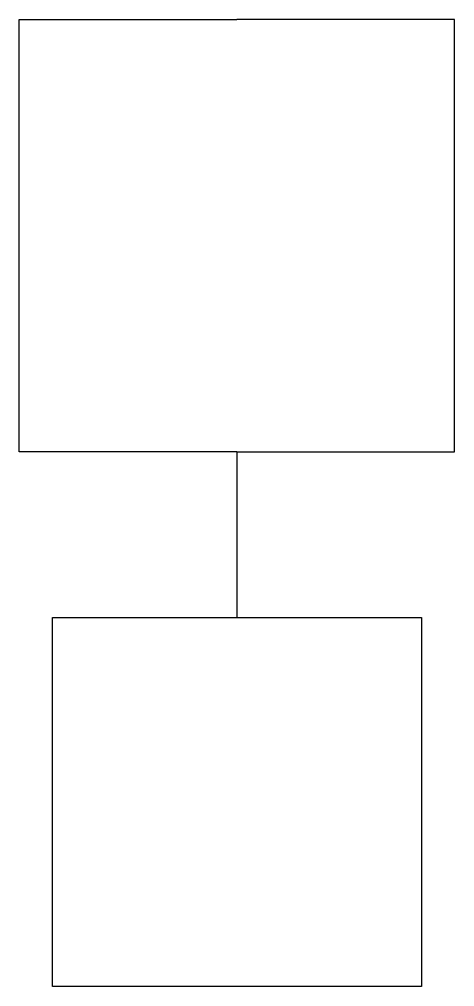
# Model space of a CAD drawing. Header units: millimetres. Extents: x 0 to 0.45, y 0 to 1.
import ezdxf

# ---------------------------------------------------------------- set-up
doc = ezdxf.new("R2010")
doc.units = ezdxf.units.MM

msp = doc.modelspace()

# ---------------------------------------------------------------- linework, layer by layer
for p, q in [((0, 0.5529), (0, 1)), ((0, 1), (0.225, 1)), ((0.45, 1), (0.225, 1)), ((0.45, 0.5529), (0.45, 1)), ((0.225, 0.5529), (0, 0.5529)), ((0.225, 0.5529), (0.225, 0.3816)), ((0.225, 0.5529), (0.45, 0.5529)), ((0.0342, 0), (0.0342, 0.3816)), ((0.0342, 0.3816), (0.225, 0.3816)), ((0.225, 0.3816), (0.4159, 0.3816)), ((0.4159, 0.3816), (0.4159, 0)), ((0.4159, 0), (0.0342, 0))]:
    msp.add_line(p, q)

doc.saveas('drawing.dxf')
